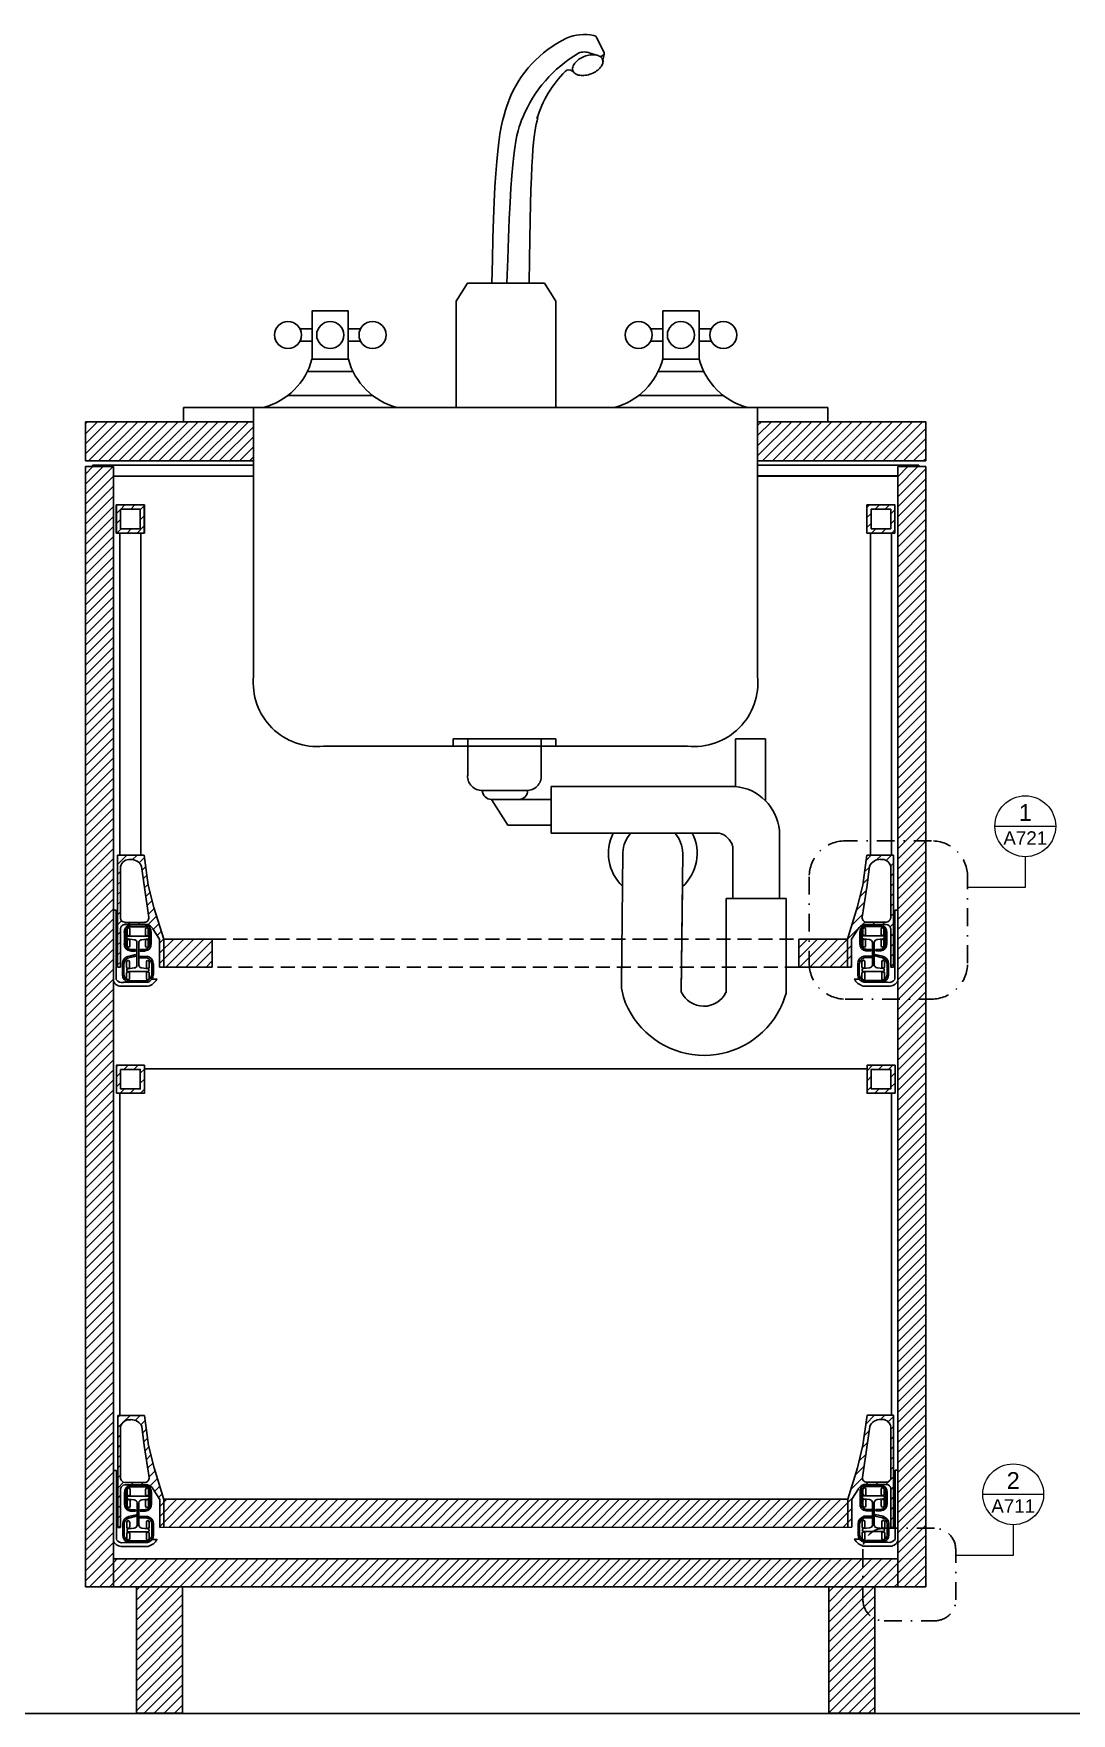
# Model space of a CAD drawing. Header units: millimetres. Extents: x -327 to 34504, y -289 to 580.
# Drawn here: x 864 to 938.1, y 309.4 to 429.3 of the extents above; entities that cross this region are included whole.
import ezdxf
from ezdxf.enums import TextEntityAlignment as Align

# ---------------------------------------------------------------- set-up
doc = ezdxf.new("R2010")
doc.units = ezdxf.units.MM
doc.linetypes.add('TRATTEGGIATO', pattern=[0.75, 0.5, -0.25])
doc.linetypes.add('TRATTOPUNTO', pattern=[25.4, 12.7, -6.35, 0, -6.35])
doc.layers.add('A-ANNO-SYMB', color=3, linetype='Continuous', lineweight=15)
doc.layers.add('A-GLAZ-FULL', color=4, linetype='Continuous', lineweight=25)
for name, color, linetype in [('ARREDI SEZIONATI', 2, 'Continuous'), ('FINESTRE', 4, 'Continuous'), ('G-ANNO-LOGO', 3, 'Continuous'), ('linee sezionate', 4, 'Continuous'), ('prospetti', 2, 'Continuous'), ('simboli tratteggiati', 1, 'Continuous'), ('viti', 5, 'Continuous')]:
    doc.layers.add(name, color=color, linetype=linetype)
doc.styles.add('ARIAL', font='arial.ttf')
doc.styles.get("Standard").update_dxf_attribs({"font": 'arial.ttf'})

# ---------------------------------------------------------------- blocks, each defined once
blk = doc.blocks.new('DETAGLI')
at = {"layer": 'A-ANNO-SYMB', "linetype": 'Continuous'}
blk.add_line((486.66, 356.17), (504.76, 356.17), dxfattribs=at)
blk.add_circle((495.71, 356.17), 9.05, dxfattribs=at)
for tag, p in [('TAVOLA', (495.71, 362.76)), ('SEZIONE', (495.71, 354.67))]:
    blk.add_attdef(tag, text='', height=5, dxfattribs=at).set_placement(p, align=Align.TOP_CENTER)

msp = doc.modelspace()

# ---------------------------------------------------------------- hatches: boundary and pattern name
at = {"layer": 'G-ANNO-LOGO'}
h = msp.add_hatch(dxfattribs=at)
h.set_pattern_fill('ANSI31', color=256, scale=0.16)
h.paths.add_polyline_path([(879.74, 401.63), (874.74, 401.63), (867.74, 401.63), (867.74, 398.83), (879.74, 398.83)])
h.paths.add_polyline_path([(927.74, 401.63), (915.74, 401.63), (915.74, 398.83), (927.74, 398.83)])
h.paths.add_polyline_path([(927.74, 398.43), (925.74, 398.43), (925.74, 393.89), (925.74, 371.7), (927.74, 371.7)])
h.paths.add_polyline_path([(927.74, 371.7), (925.74, 371.7), (925.74, 360.4), (927.74, 360.4)])
h.paths.add_polyline_path([(922.15, 364.68), (919.42, 364.68), (919.42, 362.97, 0.028339), (919.44, 362.68), (922.15, 362.68)])
h.paths.add_polyline_path([(925.44, 370.67), (923.54, 370.67), (923.25, 368.54), (922.85, 366.94), (922.15, 364.67), (922.15, 362.68), (922.45, 362.68), (922.45, 364.67), (922.91, 365.42, -0.187371), (923.32, 365.73), (924.91, 365.73, -0.398329), (925.24, 365.44), (925.24, 362.67), (925.44, 362.67)])
h.paths.add_polyline_path([(923.21, 366.24), (923.55, 368.54), (923.73, 369.88, -0.314602), (924.52, 370.37, -0.378404), (925.24, 369.88), (925.24, 366.18, -0.372092), (924.94, 365.89), (923.51, 365.89, -0.430278)], flags=16)
h.paths.add_polyline_path([(876.8, 364.68), (873.32, 364.68), (873.33, 364.66), (873.33, 362.68), (876.8, 362.68)])
h.paths.add_polyline_path([(872.63, 366.92), (872.23, 368.52), (871.94, 370.66), (870.04, 370.66), (870.04, 362.66), (870.24, 362.66), (870.24, 365.42, -0.372092), (870.54, 365.71), (872.16, 365.71, -0.18636), (872.56, 365.4), (873.03, 364.66), (873.03, 362.68), (873.33, 362.68), (873.33, 364.66), (873.32, 364.68)])
h.paths.add_polyline_path([(871.97, 365.87), (870.54, 365.87, -0.372092), (870.24, 366.16), (870.24, 369.87, -0.378404), (870.96, 370.36, -0.314602), (871.75, 369.87), (871.93, 368.52), (872.27, 366.22, -0.430278)], flags=16)
h.paths.add_polyline_path([(871.94, 395.68), (869.95, 395.68), (869.95, 393.68), (871.94, 393.68)])
h.paths.add_polyline_path([(871.64, 395.38), (871.64, 393.98), (870.24, 393.98), (870.24, 395.38)], flags=16)
h.paths.add_polyline_path([(927.74, 360.4), (925.74, 360.4), (925.74, 326.76), (925.75, 326.76), (925.75, 322.61), (927.74, 322.61)])
h.paths.add_polyline_path([(925.55, 355.68), (923.55, 355.68), (923.55, 353.68), (925.55, 353.68)])
h.paths.add_polyline_path([(925.25, 355.38), (925.25, 353.98), (923.85, 353.98), (923.85, 355.38)], flags=16)
h.paths.add_polyline_path([(927.74, 322.61), (925.75, 322.61), (925.75, 321.7), (925.74, 318.43), (927.74, 318.43)])
h.paths.add_polyline_path([(925.74, 320.42), (923.26, 320.42), (923.26, 318.43), (925.74, 318.43)])
h.paths.add_polyline_path([(923.26, 320.42), (869.74, 320.42), (869.74, 318.43), (923.26, 318.43)])
h.paths.add_polyline_path([(924.1, 316.16, -0.285055), (923.26, 317.5), (923.26, 318.42), (920.82, 318.42), (920.82, 309.41), (924.1, 309.41)])
h.paths.add_polyline_path([(924.1, 318.42), (923.26, 318.42), (923.26, 317.5, 0.285055), (924.1, 316.16)])
h.paths.add_polyline_path([(922.47, 324.68), (922.93, 325.43, -0.187371), (923.33, 325.73), (924.95, 325.73, -0.372092), (925.25, 325.45), (925.25, 322.68), (925.45, 322.68), (925.45, 330.68), (923.55, 330.68), (923.26, 328.55), (922.86, 326.94), (922.17, 324.68), (922.17, 322.69), (922.47, 322.69)])
h.paths.add_polyline_path([(923.22, 326.25), (923.56, 328.55), (923.74, 329.89, -0.314602), (924.53, 330.38, -0.378404), (925.25, 329.89), (925.25, 326.19, -0.372092), (924.95, 325.9), (923.52, 325.9, -0.430278)], flags=16)
h.paths.add_polyline_path([(922.17, 324.68), (873.34, 324.68), (873.34, 322.68), (922.17, 322.69)])
h.paths.add_polyline_path([(872.64, 326.93), (872.24, 328.53), (871.95, 330.67), (870.05, 330.67), (870.05, 322.67), (870.25, 322.67), (870.25, 325.43, -0.372092), (870.56, 325.72), (872.17, 325.72, -0.18636), (872.58, 325.41), (873.04, 324.67), (873.04, 322.68), (873.34, 322.68), (873.34, 324.67)])
h.paths.add_polyline_path([(871.98, 325.88), (870.56, 325.88, -0.372092), (870.25, 326.17), (870.25, 329.87, -0.378404), (870.97, 330.37, -0.314602), (871.76, 329.87), (871.94, 328.53), (872.28, 326.23, -0.430278)], flags=16)
h = msp.add_hatch(dxfattribs=at)
h.set_pattern_fill('ANSI31', color=256, scale=0.16)
h.paths.add_polyline_path([(869.74, 393.89), (869.74, 398.43), (867.74, 398.43), (867.74, 318.43), (869.74, 318.43)])
h = msp.add_hatch(dxfattribs=at)
h.set_pattern_fill('ANSI31', color=256, scale=0.16)
h.paths.add_polyline_path([(950.13, 398.43), (948.13, 398.43), (948.13, 378.43), (948.13, 358.43), (950.13, 358.43), (950.13, 378.43)])
h.paths.add_polyline_path([(979, 364.43), (950.13, 364.43), (950.13, 362.43), (979, 362.43)])
h.paths.add_polyline_path([(950.13, 358.43), (948.13, 358.43), (948.13, 338.43), (948.13, 318.43), (950.13, 318.43), (950.13, 338.43)])
h.paths.add_polyline_path([(1005.13, 353.43), (1005.13, 355.18), (1003.63, 355.18), (1003.63, 353.43), (1003.63, 322.43), (1005.13, 322.43)])
h.paths.add_polyline_path([(1003.63, 324.43), (950.13, 324.43), (950.13, 322.43), (1003.63, 322.43)])
h.paths.add_polyline_path([(874.67, 318.43), (871.38, 318.43), (871.38, 309.41), (874.67, 309.41)])
h = msp.add_hatch(dxfattribs=at)
h.set_pattern_fill('ANSI31', color=256, scale=0.16)
h.paths.add_polyline_path([(925.54, 395.68), (923.54, 395.68), (923.54, 393.68), (925.54, 393.68)])
h.paths.add_polyline_path([(925.24, 395.38), (925.24, 393.98), (923.84, 393.98), (923.84, 395.38)], flags=16)
h = msp.add_hatch(dxfattribs=at)
h.set_pattern_fill('ANSI31', color=256, scale=0.16)
h.paths.add_polyline_path([(919.42, 364.68), (918.68, 364.68), (918.68, 362.68), (919.44, 362.68, -0.028339), (919.42, 362.97)])
h = msp.add_hatch(dxfattribs=at)
h.set_pattern_fill('ANSI31', color=256, scale=0.16)
h.paths.add_polyline_path([(871.95, 355.68), (869.95, 355.68), (869.95, 353.68), (871.95, 353.68)])
h.paths.add_polyline_path([(871.65, 355.38), (871.65, 353.98), (870.25, 353.98), (870.25, 355.38)], flags=16)

# ---------------------------------------------------------------- linework, layer by layer
for p, q in [((920.74, 401.63), (915.74, 401.63)), ((869.74, 398.43), (867.74, 398.43)), ((925.74, 398.43), (927.74, 398.43)), ((869.74, 366.74), (869.74, 361.68)), ((925.74, 366.75), (925.74, 361.69)), ((869.75, 326.74), (869.75, 321.68)), ((925.75, 326.76), (925.75, 321.7))]:
    msp.add_line(p, q)
at = {"layer": 'A-ANNO-SYMB'}
for p, q in [((934.85, 370.57), (934.85, 368.37)), ((934.85, 368.37), (930.73, 368.37)), ((933.99, 322.86), (933.99, 320.66)), ((933.99, 320.66), (929.88, 320.66))]:
    msp.add_line(p, q, dxfattribs=at)
at = {"layer": 'A-GLAZ-FULL'}
for p, q in [((876.8, 362.68), (876.8, 364.68)), ((918.68, 362.68), (918.68, 364.68)), ((918.68, 362.68), (922.45, 362.68)), ((722.4, 309.39), (1076.63, 309.39))]:
    msp.add_line(p, q, dxfattribs=at)
at = {"layer": 'ARREDI SEZIONATI'}
for p, q in [((904.04, 429.2), (904.18, 429.16)), ((904.18, 429.16), (904.24, 429.06)), ((904.24, 429.06), (904.78, 427.99)), ((903.77, 427.94), (904.08, 427.84)), ((904.7, 427.81), (904.54, 427.7)), ((904.68, 427.44), (904.77, 427.88)), ((904.77, 427.88), (904.7, 427.81)), ((904.78, 427.99), (904.77, 427.88)), ((902.59, 426.6), (902.48, 426.68)), ((894.22, 410.23), (895.03, 411.53)), ((895.03, 411.53), (900.53, 411.53)), ((901.34, 410.23), (900.53, 411.53)), ((894.22, 410.23), (894.22, 402.63)), ((901.34, 410.23), (901.33, 402.63)), ((883.92, 408.25), (883.06, 408.25)), ((886.51, 408.25), (887.38, 408.25)), ((908.97, 408.25), (908.1, 408.25)), ((911.56, 408.25), (912.42, 408.25)), ((883.92, 407.38), (883.06, 407.38)), ((886.51, 407.38), (887.38, 407.38)), ((908.97, 407.38), (908.1, 407.38)), ((911.56, 407.38), (912.42, 407.38)), ((886.88, 405.22), (883.58, 405.22)), ((911.92, 405.22), (908.63, 405.22)), ((882.17, 403.5), (888.27, 403.5)), ((907.21, 403.5), (913.32, 403.5)), ((889.1, 402.63), (893.85, 402.63)), ((901.63, 402.63), (906.38, 402.63))]:
    msp.add_line(p, q, dxfattribs=at)
for points in [[(883.92, 406.09), (883.92, 409.54), (886.51, 409.54), (886.51, 406.09)], [(908.97, 406.09), (908.97, 409.54), (911.56, 409.54), (911.56, 406.09)]]:
    msp.add_lwpolyline(points, close=True, dxfattribs=at)
for centre in [(882.2, 407.82), (885.22, 407.82), (888.24, 407.82), (907.24, 407.82), (910.26, 407.82), (913.29, 407.82)]:
    msp.add_circle(centre, 0.966, dxfattribs=at)
for centre, start, end in [((879.17, 407.38), 285.2551, 344.7449), ((891.26, 407.38), 195.2551, 254.7449), ((904.22, 407.38), 285.2551, 344.7449), ((916.31, 407.38), 195.2551, 254.7449)]:
    msp.add_arc(centre, 4.92, start, end, dxfattribs=at)
for points in [[(902.09, 429.01), (900.21, 428.1), (898.73, 426.51), (897.97, 424.56)], [(904.04, 429.2), (903.38, 429.34), (902.71, 429.27), (902.09, 429.01)], [(902.94, 427.94), (901.15, 426.88), (899.76, 425.28), (898.97, 423.36)], [(902.63, 427.16), (902.57, 427.08), (902.54, 426.98), (902.52, 426.88)], [(902.89, 427.44), (902.79, 427.36), (902.7, 427.27), (902.63, 427.16)], [(903.26, 427.66), (903.13, 427.6), (903, 427.53), (902.89, 427.44)], [(903.77, 427.94), (903.51, 428.06), (903.2, 428.06), (902.94, 427.94)], [(903.68, 427.8), (903.53, 427.77), (903.39, 427.72), (903.26, 427.66)], [(904.09, 427.83), (903.95, 427.84), (903.81, 427.83), (903.68, 427.8)], [(904.42, 427.74), (904.32, 427.79), (904.2, 427.82), (904.09, 427.83)], [(904.33, 426.74), (904.43, 426.82), (904.51, 426.91), (904.59, 427.02)], [(904.64, 427.56), (904.59, 427.64), (904.51, 427.7), (904.42, 427.74)], [(904.59, 427.02), (904.64, 427.1), (904.68, 427.2), (904.69, 427.31)], [(904.69, 427.26), (904.71, 427.36), (904.69, 427.47), (904.64, 427.56)], [(904.69, 427.31), (904.7, 427.35), (904.7, 427.4), (904.69, 427.44)], [(902, 426.64), (901.07, 425.7), (900.37, 424.54), (899.98, 423.27)], [(902.49, 426.68), (902.34, 426.79), (902.13, 426.78), (902, 426.64)], [(902.52, 426.88), (902.51, 426.79), (902.53, 426.7), (902.58, 426.62)], [(902.58, 426.62), (902.63, 426.54), (902.71, 426.48), (902.79, 426.44)], [(902.79, 426.44), (902.9, 426.39), (903.01, 426.36), (903.13, 426.35)], [(903.13, 426.35), (903.27, 426.34), (903.41, 426.35), (903.54, 426.38)], [(903.54, 426.38), (903.69, 426.41), (903.83, 426.46), (903.96, 426.52)], [(903.96, 426.52), (904.09, 426.58), (904.22, 426.65), (904.33, 426.74)], [(897.97, 424.55), (897.32, 422.82), (896.91, 421.01), (896.77, 411.53)], [(898.97, 423.37), (898.49, 422.26), (898.11, 421.12), (897.84, 411.53)], [(900.05, 423.35), (899.73, 422.14), (899.52, 420.92), (899.43, 411.53)]]:
    msp.add_open_spline(points, degree=3, dxfattribs=at)
at = {"layer": 'FINESTRE'}
for p, q in [((870.52, 365.15), (870.52, 364.36)), ((870.63, 365.15), (870.63, 364.37)), ((870.72, 365.02), (870.72, 365.39)), ((870.92, 365.39), (870.92, 365.02)), ((872, 365.69), (870.95, 365.69)), ((871.99, 365.57), (870.96, 365.57)), ((872.03, 365.39), (872.03, 365.02)), ((872.23, 365.02), (872.23, 365.39)), ((872.32, 364.37), (872.32, 365.15)), ((872.44, 364.36), (872.44, 365.15)), ((923.04, 364.37), (923.04, 365.16)), ((923.15, 364.37), (923.15, 365.16)), ((923.25, 365.03), (923.25, 365.4)), ((923.45, 365.4), (923.45, 365.03)), ((923.47, 365.69), (924.53, 365.69)), ((923.49, 365.58), (924.52, 365.58)), ((924.56, 365.4), (924.56, 365.03)), ((924.76, 365.03), (924.76, 365.4)), ((924.85, 365.16), (924.85, 364.37)), ((924.96, 365.16), (924.96, 364.37)), ((870.72, 364.57), (870.72, 364.2)), ((870.82, 363.45), (871.34, 363.58)), ((870.83, 363.34), (871.37, 363.47)), ((870.92, 364.2), (870.92, 364.57)), ((870.95, 363.83), (871.31, 363.83)), ((870.96, 363.94), (871.31, 363.94)), ((871.31, 363.94), (871.31, 363.83)), ((871.37, 363.47), (871.34, 363.58)), ((871.59, 363.35), (871.59, 363.46)), ((872.15, 363.45), (871.59, 363.46)), ((871.64, 363.94), (871.99, 363.94)), ((871.64, 363.94), (871.64, 363.83)), ((871.64, 363.83), (872, 363.83)), ((872.03, 364.2), (872.03, 364.57)), ((872.23, 364.57), (872.23, 364.2)), ((923.25, 364.58), (923.25, 364.21)), ((923.32, 363.46), (923.89, 363.47)), ((923.45, 364.21), (923.45, 364.58)), ((923.84, 363.84), (923.47, 363.84)), ((923.84, 363.95), (923.49, 363.95)), ((923.84, 363.95), (923.84, 363.84)), ((923.89, 363.36), (923.89, 363.47)), ((924.11, 363.48), (924.14, 363.58)), ((924.65, 363.35), (924.11, 363.48)), ((924.66, 363.46), (924.14, 363.58)), ((924.52, 363.95), (924.17, 363.95)), ((924.17, 363.95), (924.17, 363.84)), ((924.53, 363.84), (924.17, 363.84)), ((924.56, 364.21), (924.56, 364.58)), ((924.76, 364.58), (924.76, 364.21)), ((870.38, 362.13), (870.38, 362.92)), ((870.49, 362.13), (870.49, 362.92)), ((870.68, 362.69), (870.68, 363.06)), ((870.68, 362.24), (870.68, 361.87)), ((870.88, 363.06), (870.88, 362.69)), ((870.88, 361.87), (870.88, 362.24)), ((872.14, 363.34), (871.59, 363.35)), ((872.09, 363.06), (872.09, 362.69)), ((872.09, 361.87), (872.09, 362.24)), ((872.29, 362.69), (872.29, 363.06)), ((872.29, 362.24), (872.29, 361.87)), ((872.47, 362.13), (872.47, 362.92)), ((872.59, 362.13), (872.59, 362.92)), ((922.89, 362.14), (922.89, 362.93)), ((923, 362.14), (923, 362.93)), ((923.19, 362.7), (923.19, 363.07)), ((923.19, 362.25), (923.19, 361.88)), ((923.34, 363.35), (923.89, 363.36)), ((923.39, 363.07), (923.39, 362.7)), ((923.39, 361.88), (923.39, 362.25)), ((924.6, 363.07), (924.6, 362.7)), ((924.6, 361.88), (924.6, 362.25)), ((924.8, 362.7), (924.8, 363.07)), ((924.8, 362.25), (924.8, 361.88)), ((924.98, 362.14), (924.98, 362.93)), ((925.09, 362.14), (925.09, 362.93)), ((870.82, 361.6), (872.15, 361.6)), ((870.83, 361.71), (872.14, 361.71)), ((924.66, 361.61), (923.32, 361.61)), ((924.65, 361.72), (923.34, 361.72)), ((870.53, 325.15), (870.53, 324.36)), ((870.64, 325.15), (870.64, 324.37)), ((870.73, 325.02), (870.73, 325.39)), ((870.94, 325.39), (870.94, 325.02)), ((872.02, 325.69), (870.96, 325.69)), ((872, 325.57), (870.98, 325.57)), ((872.04, 325.39), (872.04, 325.02)), ((872.24, 325.02), (872.24, 325.39)), ((872.34, 324.37), (872.34, 325.15)), ((872.45, 324.36), (872.45, 325.15)), ((923.06, 324.38), (923.06, 325.17)), ((923.17, 324.38), (923.17, 325.17)), ((923.26, 325.04), (923.26, 325.41)), ((923.46, 325.41), (923.46, 325.04)), ((923.49, 325.7), (924.54, 325.7)), ((923.5, 325.59), (924.53, 325.59)), ((924.57, 325.41), (924.57, 325.04)), ((924.77, 325.04), (924.77, 325.41)), ((924.86, 325.17), (924.86, 324.38)), ((924.98, 325.17), (924.98, 324.38)), ((870.73, 324.57), (870.73, 324.2)), ((870.94, 324.2), (870.94, 324.57)), ((870.98, 323.94), (871.32, 323.94)), ((871.32, 323.94), (871.32, 323.83)), ((871.65, 323.94), (872, 323.94)), ((871.65, 323.94), (871.65, 323.83)), ((872.04, 324.2), (872.04, 324.57)), ((872.24, 324.57), (872.24, 324.2)), ((923.26, 324.59), (923.26, 324.22)), ((923.46, 324.22), (923.46, 324.59)), ((923.86, 323.96), (923.5, 323.96)), ((923.86, 323.96), (923.86, 323.85)), ((924.53, 323.96), (924.19, 323.96)), ((924.19, 323.96), (924.19, 323.85)), ((924.57, 324.22), (924.57, 324.59)), ((924.77, 324.59), (924.77, 324.22)), ((870.4, 322.13), (870.4, 322.92)), ((870.51, 322.13), (870.51, 322.92)), ((870.69, 322.69), (870.69, 323.06)), ((870.83, 323.45), (871.35, 323.58)), ((870.84, 323.34), (871.38, 323.47)), ((870.9, 323.06), (870.9, 322.69)), ((870.96, 323.83), (871.32, 323.83)), ((871.38, 323.47), (871.35, 323.58)), ((871.6, 323.35), (871.6, 323.46)), ((872.17, 323.45), (871.6, 323.46)), ((872.15, 323.34), (871.6, 323.35)), ((871.65, 323.83), (872.02, 323.83)), ((872.1, 323.06), (872.1, 322.69)), ((872.3, 322.69), (872.3, 323.06)), ((872.49, 322.13), (872.49, 322.92)), ((872.6, 322.13), (872.6, 322.92)), ((922.91, 322.15), (922.91, 322.94)), ((923.02, 322.15), (923.02, 322.94)), ((923.2, 322.71), (923.2, 323.08)), ((923.34, 323.47), (923.9, 323.48)), ((923.35, 323.36), (923.9, 323.37)), ((923.4, 323.08), (923.4, 322.71)), ((923.86, 323.85), (923.49, 323.85)), ((923.9, 323.37), (923.9, 323.48)), ((924.12, 323.48), (924.15, 323.59)), ((924.66, 323.36), (924.12, 323.48)), ((924.68, 323.47), (924.15, 323.59)), ((924.54, 323.85), (924.19, 323.85)), ((924.61, 323.08), (924.61, 322.71)), ((924.81, 322.71), (924.81, 323.08)), ((925, 322.15), (925, 322.94)), ((925.11, 322.15), (925.11, 322.94)), ((870.69, 322.24), (870.69, 321.87)), ((870.83, 321.6), (872.17, 321.6)), ((870.84, 321.71), (872.15, 321.71)), ((870.9, 321.87), (870.9, 322.24)), ((872.1, 321.87), (872.1, 322.24)), ((872.3, 322.24), (872.3, 321.87)), ((923.2, 322.26), (923.2, 321.89)), ((924.68, 321.62), (923.34, 321.62)), ((924.66, 321.73), (923.35, 321.73)), ((923.4, 321.89), (923.4, 322.26)), ((924.61, 321.89), (924.61, 322.26)), ((924.81, 322.26), (924.81, 321.89))]:
    msp.add_line(p, q, dxfattribs=at)
for points in [[(872.19, 364.9), (870.78, 364.9, 0.339063), (870.7, 364.83), (870.7, 364.76, 0.339063), (870.78, 364.69), (871.21, 364.64, -0.363464), (871.42, 364.44), (871.42, 363.84)], [(872.19, 364.9, -0.339063), (872.27, 364.83), (872.27, 364.76, -0.339063), (872.19, 364.69), (871.76, 364.64, 0.363464), (871.55, 364.44), (871.55, 363.84)], [(923.29, 364.91, 0.339063), (923.21, 364.84), (923.21, 364.77, 0.339063), (923.29, 364.7), (923.72, 364.65, -0.363464), (923.93, 364.44), (923.93, 363.85)], [(923.29, 364.91), (924.7, 364.91, -0.339063), (924.78, 364.84), (924.78, 364.77, -0.339063), (924.7, 364.7), (924.27, 364.65, 0.363464), (924.06, 364.44), (924.06, 363.85)], [(872.19, 362.36), (870.78, 362.36, -0.339063), (870.7, 362.43), (870.7, 362.5, -0.339063), (870.78, 362.57), (871.21, 362.62, 0.363464), (871.42, 362.83), (871.42, 364.44)], [(872.19, 362.36, 0.339063), (872.27, 362.43), (872.27, 362.5, 0.339063), (872.19, 362.57), (871.76, 362.62, -0.363464), (871.55, 362.83), (871.55, 364.44)], [(923.29, 362.37, -0.339063), (923.21, 362.44), (923.21, 362.51, -0.339063), (923.29, 362.58), (923.72, 362.63, 0.363464), (923.93, 362.83), (923.93, 364.44)], [(923.29, 362.37), (924.7, 362.37, 0.339063), (924.78, 362.44), (924.78, 362.51, 0.339063), (924.7, 362.58), (924.27, 362.63, -0.363464), (924.06, 362.83), (924.06, 364.44)], [(872.2, 324.9), (870.79, 324.9, 0.339063), (870.71, 324.83), (870.71, 324.76, 0.339063), (870.79, 324.69), (871.22, 324.64, -0.363464), (871.43, 324.44), (871.43, 323.84)], [(872.2, 322.36), (870.79, 322.36, -0.339063), (870.71, 322.43), (870.71, 322.5, -0.339063), (870.79, 322.57), (871.22, 322.62, 0.363464), (871.43, 322.83), (871.43, 324.44)], [(872.2, 324.9, -0.339063), (872.28, 324.83), (872.28, 324.76, -0.339063), (872.2, 324.69), (871.77, 324.64, 0.363464), (871.56, 324.44), (871.56, 323.84)], [(872.2, 322.36, 0.339063), (872.28, 322.43), (872.28, 322.5, 0.339063), (872.2, 322.57), (871.77, 322.62, -0.363464), (871.56, 322.83), (871.56, 324.44)], [(923.3, 324.92, 0.339063), (923.22, 324.85), (923.22, 324.78, 0.339063), (923.3, 324.71), (923.73, 324.66, -0.363464), (923.94, 324.45), (923.94, 323.86)], [(923.3, 322.38, -0.339063), (923.22, 322.45), (923.22, 322.52, -0.339063), (923.3, 322.59), (923.73, 322.64, 0.363464), (923.94, 322.84), (923.94, 324.45)], [(923.3, 324.92), (924.71, 324.92, -0.339063), (924.79, 324.85), (924.79, 324.78, -0.339063), (924.71, 324.71), (924.28, 324.66, 0.363464), (924.07, 324.45), (924.07, 323.86)], [(923.3, 322.38), (924.71, 322.38, 0.339063), (924.79, 322.45), (924.79, 322.52, 0.339063), (924.71, 322.59), (924.28, 322.64, -0.363464), (924.07, 322.84), (924.07, 324.45)]]:
    msp.add_lwpolyline(points, format="xyb", dxfattribs=at)
for points in [[(871.38, 318.43), (871.38, 309.41), (874.67, 309.41), (874.67, 318.43)], [(924.1, 318.42), (924.1, 309.41), (920.82, 309.41), (920.82, 318.42)]]:
    msp.add_lwpolyline(points, close=True, dxfattribs=at)
for centre, radius, start, end in [((870.88, 369.71), 0.658, 82.8301, 165.7375), ((871, 369.56), 0.81, 23.11, 92.9647), ((924.48, 369.57), 0.81, 87.0353, 156.89), ((924.6, 369.72), 0.658, 14.2625, 97.1699), ((870.56, 366.2), 0.318, 185.7427, 267.382), ((871.95, 366.2), 0.318, 272.618, 5.7427), ((923.52, 366.21), 0.318, 174.2573, 267.382), ((924.92, 366.21), 0.318, 272.618, 354.2573), ((870.56, 365.4), 0.318, 92.618, 174.2573), ((871, 365.2), 0.49, 96.5214, 185.3205), ((870.99, 365.21), 0.365, 94.1194, 189.1215), ((870.82, 365.39), 0.101, 0, 180), ((870.82, 365.02), 0.101, 180, 0), ((870.82, 364.57), 0.101, 0, 180), ((871.96, 365.21), 0.365, 350.8785, 85.8806), ((871.96, 365.21), 0.365, 350.8785, 85.8806), ((871.95, 365.2), 0.49, 354.6795, 83.4786), ((871.95, 365.2), 0.49, 354.6795, 83.4786), ((872.13, 365.39), 0.101, 0, 180), ((872.13, 365.02), 0.101, 180, 0), ((872.13, 364.57), 0.101, 0, 180), ((871.97, 365.04), 0.701, 31.8058, 74.032), ((923.51, 365.05), 0.701, 105.968, 148.1942), ((923.53, 365.21), 0.49, 96.5214, 185.3205), ((923.53, 365.21), 0.49, 96.5214, 185.3205), ((923.51, 365.22), 0.365, 94.1194, 189.1215), ((923.51, 365.22), 0.365, 94.1194, 189.1215), ((923.35, 365.4), 0.101, 0, 180), ((923.35, 365.03), 0.101, 180, 0), ((923.35, 364.58), 0.101, 0, 180), ((924.49, 365.22), 0.365, 350.8785, 85.8806), ((924.47, 365.21), 0.49, 354.6795, 83.4786), ((924.66, 365.4), 0.101, 0, 180), ((924.66, 365.03), 0.101, 180, 0), ((924.66, 364.58), 0.101, 0, 180), ((924.92, 365.41), 0.318, 5.7427, 87.382), ((870.94, 362.91), 0.561, 103.2585, 178.5835), ((871, 364.32), 0.49, 174.6795, 263.4786), ((870.99, 364.31), 0.365, 170.8785, 265.8806), ((870.82, 364.2), 0.101, 180, 0), ((871.96, 364.31), 0.365, 274.1194, 9.1215), ((871.95, 364.32), 0.49, 276.5214, 5.3205), ((872.13, 364.2), 0.101, 180, 0), ((872.02, 362.91), 0.561, 1.4165, 76.7415), ((923.45, 362.91), 0.561, 103.2585, 178.5835), ((923.53, 364.33), 0.49, 174.6795, 263.4786), ((923.51, 364.32), 0.365, 170.8785, 265.8806), ((923.35, 364.21), 0.101, 180, 0), ((924.49, 364.32), 0.365, 274.1194, 9.1215), ((924.47, 364.33), 0.49, 276.5214, 5.3205), ((924.66, 364.21), 0.101, 180, 0), ((924.53, 362.91), 0.561, 1.4165, 76.7415), ((870.94, 362.91), 0.449, 104.8238, 178.4171), ((870.78, 363.06), 0.101, 0, 180), ((870.78, 362.69), 0.101, 180, 0), ((870.78, 362.24), 0.101, 0, 180), ((872.19, 363.06), 0.101, 0, 180), ((872.19, 362.69), 0.101, 180, 0), ((872.19, 362.24), 0.101, 0, 180), ((872.02, 362.91), 0.449, 1.5829, 75.1762), ((923.45, 362.91), 0.449, 104.8238, 178.4171), ((923.29, 363.07), 0.101, 0, 180), ((923.29, 362.7), 0.101, 180, 0), ((923.29, 362.25), 0.101, 0, 180), ((924.7, 363.07), 0.101, 0, 180), ((924.7, 362.7), 0.101, 180, 0), ((924.7, 362.25), 0.101, 0, 180), ((924.53, 362.91), 0.449, 1.5829, 75.1762), ((870.94, 362.14), 0.561, 181.4165, 256.7415), ((870.94, 362.14), 0.449, 181.5829, 255.1762), ((870.78, 361.87), 0.101, 180, 0), ((872.19, 361.87), 0.101, 180, 0), ((872.02, 362.14), 0.449, 284.8238, 358.4171), ((872.02, 362.14), 0.561, 283.2585, 358.5835), ((923.45, 362.15), 0.561, 181.4165, 256.7415), ((923.45, 362.15), 0.449, 181.5829, 255.1762), ((923.29, 361.88), 0.101, 180, 0), ((924.7, 361.88), 0.101, 180, 0), ((924.53, 362.15), 0.449, 284.8238, 358.4171), ((924.53, 362.15), 0.561, 283.2585, 358.5835), ((870.89, 329.71), 0.658, 82.8301, 165.7375), ((871.02, 329.56), 0.81, 23.11, 92.9647), ((924.49, 329.57), 0.81, 87.0353, 156.89), ((924.61, 329.73), 0.658, 14.2625, 97.1699), ((870.57, 326.2), 0.318, 185.7427, 267.382), ((870.57, 325.4), 0.318, 92.618, 174.2573), ((871.02, 325.2), 0.49, 96.5214, 185.3205), ((871, 325.21), 0.365, 94.1194, 189.1215), ((870.83, 325.39), 0.101, 0, 180), ((871.97, 326.2), 0.318, 272.618, 5.7427), ((871.98, 325.21), 0.365, 350.8785, 85.8806), ((871.98, 325.21), 0.365, 350.8785, 85.8806), ((871.96, 325.2), 0.49, 354.6795, 83.4786), ((871.96, 325.2), 0.49, 354.6795, 83.4786), ((872.14, 325.39), 0.101, 0, 180), ((871.98, 325.04), 0.701, 31.8058, 74.032), ((923.52, 325.06), 0.701, 105.968, 148.1942), ((923.54, 325.22), 0.49, 96.5214, 185.3205), ((923.54, 325.22), 0.49, 96.5214, 185.3205), ((923.53, 325.23), 0.365, 94.1194, 189.1215), ((923.53, 325.23), 0.365, 94.1194, 189.1215), ((923.54, 326.22), 0.318, 174.2573, 267.382), ((923.36, 325.41), 0.101, 0, 180), ((924.5, 325.23), 0.365, 350.8785, 85.8806), ((924.49, 325.22), 0.49, 354.6795, 83.4786), ((924.67, 325.41), 0.101, 0, 180), ((924.94, 326.22), 0.318, 272.618, 354.2573), ((924.94, 325.42), 0.318, 5.7427, 87.382), ((871.02, 324.32), 0.49, 174.6795, 263.4786), ((871, 324.31), 0.365, 170.8785, 265.8806), ((870.83, 325.02), 0.101, 180, 0), ((870.83, 324.57), 0.101, 0, 180), ((870.83, 324.2), 0.101, 180, 0), ((871.98, 324.31), 0.365, 274.1194, 9.1215), ((871.96, 324.32), 0.49, 276.5214, 5.3205), ((872.14, 325.02), 0.101, 180, 0), ((872.14, 324.57), 0.101, 0, 180), ((872.14, 324.2), 0.101, 180, 0), ((923.54, 324.34), 0.49, 174.6795, 263.4786), ((923.53, 324.32), 0.365, 170.8785, 265.8806), ((923.36, 325.04), 0.101, 180, 0), ((923.36, 324.59), 0.101, 0, 180), ((923.36, 324.22), 0.101, 180, 0), ((924.5, 324.32), 0.365, 274.1194, 9.1215), ((924.49, 324.34), 0.49, 276.5214, 5.3205), ((924.67, 325.04), 0.101, 180, 0), ((924.67, 324.59), 0.101, 0, 180), ((924.67, 324.22), 0.101, 180, 0), ((870.96, 322.91), 0.561, 103.2585, 178.5835), ((870.96, 322.91), 0.449, 104.8238, 178.4171), ((870.79, 323.06), 0.101, 0, 180), ((870.79, 322.69), 0.101, 180, 0), ((872.2, 323.06), 0.101, 0, 180), ((872.2, 322.69), 0.101, 180, 0), ((872.04, 322.91), 0.449, 1.5829, 75.1762), ((872.04, 322.91), 0.561, 1.4165, 76.7415), ((923.47, 322.92), 0.561, 103.2585, 178.5835), ((923.47, 322.92), 0.449, 104.8238, 178.4171), ((923.3, 323.08), 0.101, 0, 180), ((923.3, 322.71), 0.101, 180, 0), ((924.71, 323.08), 0.101, 0, 180), ((924.71, 322.71), 0.101, 180, 0), ((924.55, 322.92), 0.449, 1.5829, 75.1762), ((924.55, 322.92), 0.561, 1.4165, 76.7415), ((870.96, 322.14), 0.561, 181.4165, 256.7415), ((870.96, 322.14), 0.449, 181.5829, 255.1762), ((870.79, 322.24), 0.101, 0, 180), ((870.79, 321.87), 0.101, 180, 0), ((872.2, 322.24), 0.101, 0, 180), ((872.2, 321.87), 0.101, 180, 0), ((872.04, 322.14), 0.449, 284.8238, 358.4171), ((872.04, 322.14), 0.561, 283.2585, 358.5835), ((923.47, 322.16), 0.561, 181.4165, 256.7415), ((923.47, 322.16), 0.449, 181.5829, 255.1762), ((923.3, 322.26), 0.101, 0, 180), ((923.3, 321.89), 0.101, 180, 0), ((924.71, 322.26), 0.101, 0, 180), ((924.71, 321.89), 0.101, 180, 0), ((924.55, 322.16), 0.449, 284.8238, 358.4171), ((924.55, 322.16), 0.561, 283.2585, 358.5835)]:
    msp.add_arc(centre, radius, start, end, dxfattribs=at)
at = {"layer": 'linee sezionate'}
for p, q in [((874.74, 401.63), (874.74, 402.63)), ((874.74, 402.63), (879.74, 402.63)), ((879.74, 402.63), (879.74, 383.45)), ((915.74, 402.63), (915.74, 383.45)), ((920.74, 402.63), (915.74, 402.63)), ((920.74, 402.63), (920.74, 401.63)), ((867.74, 398.83), (867.74, 401.63)), ((879.74, 401.63), (867.74, 401.63)), ((874.74, 401.63), (879.74, 401.63)), ((915.74, 401.63), (927.74, 401.63)), ((927.74, 398.83), (927.74, 401.63)), ((867.74, 398.83), (879.74, 398.83)), ((867.74, 398.43), (867.74, 318.43)), ((867.74, 398.43), (869.74, 398.43)), ((869.74, 393.89), (869.74, 398.43)), ((927.74, 398.83), (915.74, 398.83)), ((925.74, 398.43), (927.74, 398.43)), ((925.74, 398.43), (925.74, 393.89)), ((927.74, 398.43), (927.74, 318.43)), ((869.74, 393.89), (869.74, 318.43)), ((925.74, 393.89), (925.74, 318.43)), ((895.04, 378.45), (884.74, 378.45)), ((893.99, 378.98), (893.99, 378.45)), ((895.04, 378.98), (893.99, 378.98)), ((893.99, 378.45), (895.04, 378.45)), ((895.04, 378.98), (895.04, 376.35)), ((901.34, 378.98), (900.29, 378.98)), ((900.29, 378.98), (900.29, 376.35)), ((910.74, 378.45), (900.29, 378.45)), ((901.34, 378.45), (900.29, 378.45)), ((901.34, 378.45), (901.34, 378.98)), ((916.29, 378.99), (914.15, 378.99)), ((914.15, 378.99), (914.15, 375.59)), ((916.29, 374.58), (916.29, 378.99)), ((901, 374.96), (901, 375.59)), ((901, 375.59), (914.15, 375.59)), ((899.24, 375.3), (896.09, 375.3)), ((898.68, 374.66), (896.73, 374.66)), ((896.73, 374.66), (897.91, 372.81)), ((898.68, 374.66), (901, 374.66)), ((901, 374.96), (901, 372.25)), ((897.91, 372.81), (901, 372.81)), ((901, 372.25), (912.99, 372.25)), ((917.3, 372.44), (917.3, 367.59)), ((870.04, 370.67), (870.04, 362.67)), ((871.94, 370.67), (870.04, 370.67)), ((872.23, 368.53), (871.94, 370.67)), ((913.96, 371.33), (913.96, 367.59)), ((923.25, 368.54), (923.54, 370.67)), ((923.54, 370.67), (925.44, 370.67)), ((925.44, 370.67), (925.44, 362.67)), ((870.24, 369.87), (870.24, 366.17)), ((871.93, 368.53), (871.75, 369.87)), ((923.55, 368.54), (923.73, 369.88)), ((925.24, 369.88), (925.24, 366.18)), ((872.27, 366.23), (871.93, 368.53)), ((872.63, 366.93), (872.23, 368.53)), ((922.85, 366.94), (923.25, 368.54)), ((923.21, 366.24), (923.55, 368.54)), ((871.97, 365.88), (870.54, 365.88)), ((873.33, 364.67), (872.63, 366.93)), ((922.15, 364.67), (922.85, 366.94)), ((923.51, 365.89), (924.94, 365.89)), ((870.24, 365.43), (870.24, 362.67)), ((872.16, 365.72), (870.54, 365.72)), ((873.03, 364.67), (872.56, 365.41)), ((873.03, 364.67), (873.03, 362.68)), ((876.8, 364.68), (873.33, 364.68)), ((873.33, 364.67), (873.33, 362.68)), ((922.15, 364.68), (918.68, 364.68)), ((922.15, 364.67), (922.15, 362.68)), ((922.45, 364.67), (922.91, 365.42)), ((922.45, 364.67), (922.45, 362.68)), ((923.32, 365.73), (924.94, 365.73)), ((925.24, 365.44), (925.24, 362.67)), ((870.04, 362.67), (870.24, 362.67)), ((873.03, 362.68), (876.8, 362.68)), ((925.44, 362.67), (925.24, 362.67)), ((870.05, 330.67), (870.05, 322.67)), ((871.95, 330.67), (870.05, 330.67)), ((870.25, 329.87), (870.25, 326.17)), ((871.94, 328.53), (871.76, 329.87)), ((872.24, 328.53), (871.95, 330.67)), ((923.26, 328.55), (923.55, 330.68)), ((923.55, 330.68), (925.45, 330.68)), ((923.56, 328.55), (923.74, 329.89)), ((925.25, 329.89), (925.25, 326.19)), ((925.45, 330.68), (925.45, 322.68)), ((872.28, 326.23), (871.94, 328.53)), ((872.64, 326.93), (872.24, 328.53)), ((922.86, 326.94), (923.26, 328.55)), ((923.22, 326.25), (923.56, 328.55)), ((873.34, 324.67), (872.64, 326.93)), ((922.17, 324.68), (922.86, 326.94)), ((870.25, 325.43), (870.25, 322.67)), ((871.98, 325.88), (870.56, 325.88)), ((872.17, 325.72), (870.56, 325.72)), ((873.04, 324.67), (872.58, 325.41)), ((922.47, 324.68), (922.93, 325.43)), ((923.33, 325.73), (924.95, 325.73)), ((923.52, 325.9), (924.95, 325.9)), ((925.25, 325.45), (925.25, 322.68)), ((873.04, 324.67), (873.04, 322.68)), ((922.17, 324.68), (873.34, 324.68)), ((873.34, 324.67), (873.34, 322.68)), ((922.17, 324.68), (922.17, 322.69)), ((922.47, 324.68), (922.47, 322.69)), ((870.05, 322.67), (870.25, 322.67)), ((873.04, 322.68), (922.47, 322.69)), ((925.45, 322.68), (925.25, 322.68)), ((925.74, 320.42), (869.74, 320.42)), ((867.74, 318.43), (927.74, 318.43))]:
    msp.add_line(p, q, dxfattribs=at)
for points in [[(869.94, 393.68), (871.94, 393.68), (871.94, 395.68), (869.94, 395.68)], [(869.95, 393.68), (871.95, 393.68), (871.95, 395.68), (869.95, 395.68)], [(870.24, 395.38), (871.64, 395.38), (871.64, 393.98), (870.24, 393.98)], [(925.54, 393.68), (923.54, 393.68), (923.54, 395.68), (925.54, 395.68)], [(925.24, 395.38), (923.84, 395.38), (923.84, 393.98), (925.24, 393.98)], [(869.95, 353.68), (871.95, 353.68), (871.95, 355.68), (869.95, 355.68)], [(870.25, 355.38), (871.65, 355.38), (871.65, 353.98), (870.25, 353.98)], [(925.55, 353.68), (923.55, 353.68), (923.55, 355.68), (925.55, 355.68)], [(925.25, 355.38), (923.85, 355.38), (923.85, 353.98), (925.25, 353.98)]]:
    msp.add_lwpolyline(points, close=True, dxfattribs=at)
for centre, radius, start, end in [((884.28, 382.99), 4.56, 174.2115, 275.7885), ((911.2, 382.99), 4.56, 264.2115, 5.7885), ((896.04, 376.31), 1.01, 177.5292, 272.4708), ((899.28, 376.31), 1.01, 267.5292, 2.4708), ((913.81, 372.1), 3.5, 5.4419, 84.5581), ((896.71, 375.28), 0.621, 177.5292, 272.4708), ((898.7, 375.28), 0.621, 267.5292, 2.4708), ((912.68, 370.96), 1.33, 16.4984, 76.5712)]:
    msp.add_arc(centre, radius, start, end, dxfattribs=at)
at = {"layer": 'prospetti'}
for p, q in [((879.74, 402.63), (915.74, 402.63)), ((870.19, 370.68), (870.19, 393.68)), ((871.69, 370.68), (871.69, 393.68)), ((923.79, 370.68), (923.79, 393.68)), ((925.29, 370.68), (925.29, 393.68)), ((900.29, 378.98), (895.04, 378.98)), ((895.04, 378.45), (900.29, 378.45)), ((906.11, 370.87), (906.01, 361.39)), ((910.39, 370.82), (910.29, 360.91)), ((910.37, 368.42), (910.29, 360.91)), ((913.48, 367.59), (913.96, 367.59)), ((913.48, 367.59), (913.48, 360.88)), ((913.48, 367.59), (913.48, 360.88)), ((913.96, 367.59), (917.3, 367.59)), ((917.3, 367.59), (917.77, 367.59)), ((917.77, 367.59), (917.77, 360.83)), ((917.77, 367.59), (917.77, 360.83)), ((906.02, 362.69), (906.01, 361.39)), ((910.31, 362.69), (910.29, 360.91)), ((913.48, 362.69), (913.48, 360.88)), ((917.77, 362.69), (917.77, 360.83)), ((871.95, 355.43), (923.55, 355.43)), ((870.2, 330.68), (870.2, 353.68)), ((925.3, 330.68), (925.3, 353.68))]:
    msp.add_line(p, q, dxfattribs=at)
for centre, radius, start, end in [((908.25, 370.79), 3.17, 152.6969, 226.969), ((908.25, 370.79), 2.14, 137.18, 177.9728), ((908.25, 370.79), 2.14, 0.8186, 42.82), ((908.25, 370.79), 3.17, 311.8224, 27.3031), ((909.99, 361.65), 3.99, 183.6871, 208.847), ((911.89, 361.66), 1.77, 205.0985, 333.6929), ((911.92, 362.45), 6.07, 333.3327, 344.5505), ((911.92, 362.45), 6.07, 206.6673, 333.3327)]:
    msp.add_arc(centre, radius, start, end, dxfattribs=at)
at = {"layer": 'simboli tratteggiati', "linetype": 'TRATTEGGIATO', "ltscale": 2}
for p, q in [((876.8, 364.68), (918.68, 364.68)), ((918.68, 362.68), (876.8, 362.68))]:
    msp.add_line(p, q, dxfattribs=at)
at = {"layer": 'simboli tratteggiati', "linetype": 'TRATTOPUNTO', "ltscale": 0.1}
for points in [[(921.99, 360.4), (928.16, 360.4, 0.414214), (930.73, 362.97), (930.73, 369.13, 0.414214), (928.16, 371.7), (921.99, 371.7, 0.414214), (919.42, 369.13), (919.42, 362.97, 0.414214)], [(924.77, 316), (928.37, 316, 0.414214), (929.88, 317.5), (929.88, 321.11, 0.414214), (928.37, 322.61), (924.77, 322.61, 0.414214), (923.26, 321.11), (923.26, 317.5, 0.414214)]]:
    msp.add_lwpolyline(points, format="xyb", close=True, dxfattribs=at)
at = {"layer": 'viti'}
for p, q in [((868.24, 398.53), (869.45, 398.53)), ((868.24, 398.43), (868.24, 398.53)), ((868.24, 398.43), (868.24, 398.53)), ((868.24, 398.43), (868.24, 398.52)), ((868.24, 398.43), (868.24, 398.52)), ((869.45, 398.53), (879.74, 398.53)), ((879.74, 398.68), (879.74, 398.53)), ((879.74, 398.68), (879.74, 398.68)), ((915.74, 398.53), (915.74, 398.68)), ((915.74, 398.53), (927.24, 398.53)), ((926.03, 398.53), (927.24, 398.53)), ((927.24, 398.43), (927.24, 398.53)), ((873.74, 397.75), (869.74, 397.75)), ((873.74, 397.75), (869.74, 397.75)), ((873.74, 397.75), (879.74, 397.75)), ((879.74, 397.75), (879.74, 395.43)), ((915.74, 397.76), (925.74, 397.76)), ((915.74, 397.75), (925.74, 397.75)), ((915.74, 395.43), (915.74, 397.75)), ((869.94, 366.74), (869.74, 366.74)), ((869.74, 366.74), (869.74, 361.68)), ((869.94, 361.8), (869.94, 366.74)), ((925.54, 361.81), (925.54, 366.75)), ((925.54, 366.75), (925.74, 366.75)), ((925.74, 366.75), (925.74, 361.69)), ((925.74, 366.75), (925.74, 361.69)), ((870.37, 361.32), (872.22, 361.32)), ((870.88, 361.6), (870.46, 361.6)), ((872.85, 361.82), (872.49, 361.82)), ((922.63, 361.83), (922.99, 361.83)), ((925.11, 361.33), (923.26, 361.33)), ((924.6, 361.61), (925.02, 361.61)), ((869.95, 326.74), (869.75, 326.74)), ((869.75, 326.74), (869.75, 321.68)), ((869.75, 326.74), (869.75, 321.68)), ((869.95, 321.8), (869.95, 326.74)), ((925.55, 321.82), (925.55, 326.76)), ((925.55, 326.76), (925.75, 326.76)), ((925.75, 326.76), (925.75, 321.7)), ((925.75, 326.76), (925.75, 321.7)), ((870.89, 321.6), (870.47, 321.6)), ((872.86, 321.82), (872.5, 321.82)), ((922.64, 321.84), (923.01, 321.84)), ((924.61, 321.62), (925.03, 321.62)), ((870.38, 321.32), (872.23, 321.32)), ((925.12, 321.34), (923.27, 321.34))]:
    msp.add_line(p, q, dxfattribs=at)
for centre, radius, start, end in [((870.3, 361.92), 0.606, 202.9467, 276.7773), ((870.35, 362.08), 0.499, 214.6131, 282.7301), ((871.89, 362.37), 1.1, 287.1901, 330.2036), ((923.59, 362.38), 1.1, 209.7964, 252.8099), ((925.13, 362.09), 0.499, 257.2699, 325.3869), ((925.18, 361.93), 0.606, 263.2227, 337.0533), ((870.31, 321.92), 0.606, 202.9467, 276.7773), ((870.36, 322.08), 0.499, 214.6131, 282.7301), ((871.9, 322.37), 1.1, 287.1901, 330.2036), ((923.6, 322.39), 1.1, 209.7964, 252.8099), ((925.14, 322.1), 0.499, 257.2699, 325.3869), ((925.19, 321.94), 0.606, 263.2227, 337.0533)]:
    msp.add_arc(centre, radius, start, end, dxfattribs=at)

# ---------------------------------------------------------------- block references
at = {"layer": 'A-ANNO-SYMB'}
ref = msp.add_blockref('DETAGLI', (815.88, 287.26), dxfattribs=dict(at, xscale=0.24, yscale=0.24, zscale=0.24))
ref.add_attrib('SEZIONE', 'A721', dxfattribs={"linetype": 'Continuous', "height": 0.96, "style": 'ARIAL'}).set_placement((934.85, 372.38), align=Align.TOP_CENTER)
ref.add_attrib('TAVOLA', '1', dxfattribs={"linetype": 'Continuous', "height": 1.2, "style": 'ARIAL'}).set_placement((934.85, 374.32), align=Align.TOP_CENTER)
ref = msp.add_blockref('DETAGLI', (815.02, 239.56), dxfattribs=dict(at, xscale=0.24, yscale=0.24, zscale=0.24))
ref.add_attrib('SEZIONE', 'A711', dxfattribs={"linetype": 'Continuous', "height": 0.96, "style": 'ARIAL'}).set_placement((933.99, 324.68), align=Align.TOP_CENTER)
ref.add_attrib('TAVOLA', '2', dxfattribs={"linetype": 'Continuous', "height": 1.2, "style": 'ARIAL'}).set_placement((933.99, 326.62), align=Align.TOP_CENTER)

doc.saveas('drawing.dxf')
